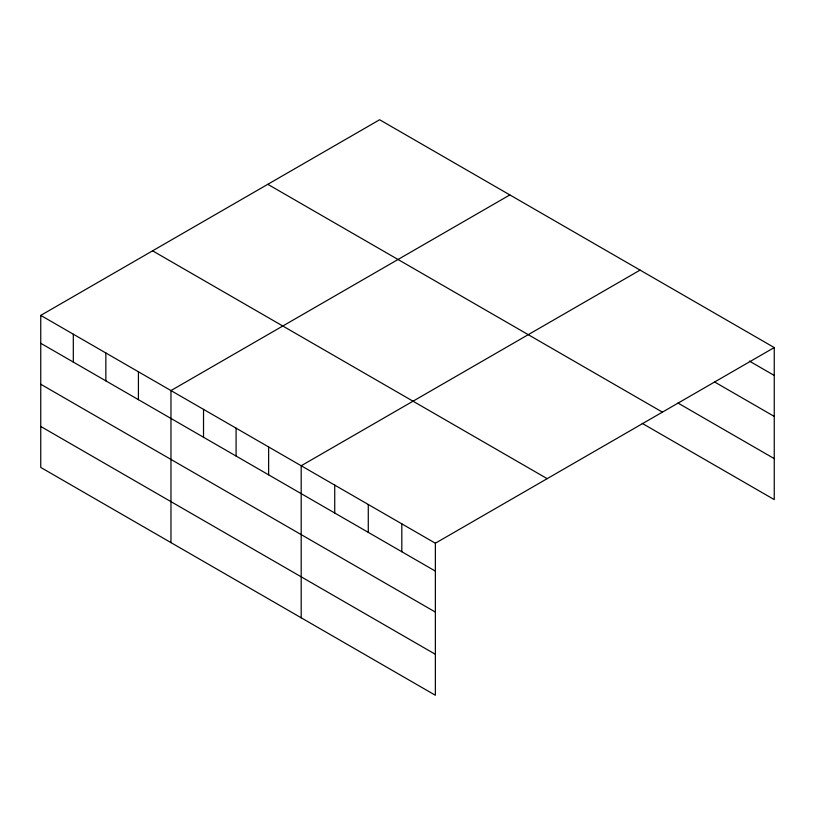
<?xml version="1.0" encoding="UTF-8"?>
<svg xmlns="http://www.w3.org/2000/svg" width="815" height="815" viewBox="0 0 815 815"><rect width="100%" height="100%" fill="white"/><g stroke="black" fill="none" stroke-linecap="round" stroke-linejoin="round"><path stroke-width="1.22" d="M40.75 315.395L435.363 543.218L435.363 695.256L40.75 467.433L40.75 315.395L379.637 119.744L774.25 347.567L774.25 499.605L642.251 423.393M509.864 194.917L170.967 390.579L170.967 542.617M640.081 270.101L301.193 465.762L301.193 617.801M435.363 543.218L774.25 347.567M749.362 361.076L774.25 375.44M714.745 382.062L774.25 416.414M677.958 403.038L774.25 458.631M267.809 184.312L662.412 412.135M152.588 250.826L547.191 478.66M40.75 343.278L435.363 571.101M40.75 384.252L435.363 612.075M40.75 426.459L435.363 654.292M401.815 523.862L401.815 551.735M368.278 504.495L368.278 532.368M334.731 485.129L334.731 513.002M268.634 446.966L268.634 474.839M236.085 428.17L236.085 456.054M203.526 409.375L203.526 437.258M138.418 371.783L138.418 399.666M105.858 352.987L105.858 380.87M73.309 334.191L73.309 362.074"/></g></svg>
